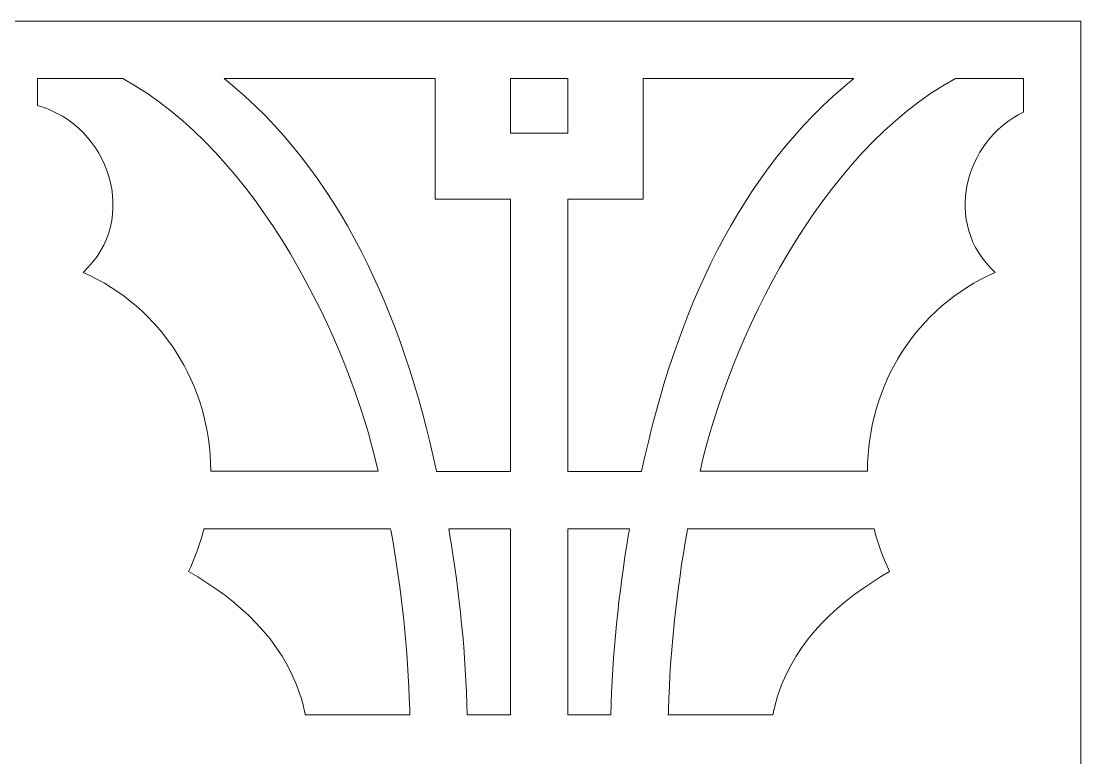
# Model space of a CAD drawing. Header units: centimetres. Extents: x -10 to 9.9, y -5 to 13.4.
# Drawn here: x 6.701 to 9.925, y 11.202 to 13.442 of the extents above; entities that cross this region are included whole.
import ezdxf

# ---------------------------------------------------------------- set-up
doc = ezdxf.new("R2010")
doc.units = ezdxf.units.CM
doc.header["$MEASUREMENT"] = 0
doc.layers.add('layer 1', color=7, linetype='Continuous')

msp = doc.modelspace()

# ---------------------------------------------------------------- linework, layer by layer
at = {"layer": 'layer 1', "color": 242, "lineweight": 9}
for points, knots in [([(0.17453, 13.44236), (0.17453, 13.44236), (0.34885, 13.44236), (0.34885, 13.44236), (0.34885, 13.44236), (0.34885, 13.44236), (9.75098, 13.44236), (9.75098, 13.44236), (9.75098, 13.44236), (9.75098, 13.44236), (9.9253, 13.44236), (9.9253, 13.44236), (9.9253, 13.44236), (9.9253, 13.44236), (9.9253, 13.26803), (9.9253, 13.26803), (9.9253, 13.26803), (9.9253, 13.26803), (9.9253, -4.82596), (9.9253, -4.82596), (9.9253, -4.82596), (9.9253, -4.82596), (9.9253, -5.00029), (9.9253, -5.00029), (9.9253, -5.00029), (9.9253, -5.00029), (9.75098, -5.00029), (9.75098, -5.00029), (9.75098, -5.00029), (9.75098, -5.00029), (0.34885, -5.00029), (0.34885, -5.00029), (0.34885, -5.00029), (0.34885, -5.00029), (0.17453, -5.00029), (0.17453, -5.00029), (0.17453, -5.00029), (0.17453, -5.00029), (0.17453, -4.82596), (0.17453, -4.82596), (0.17453, -4.82596), (0.17453, -4.82596), (0.17453, 13.26803), (0.17453, 13.26803), (0.17453, 13.26803), (0.17453, 13.26803), (0.17453, 13.44236), (0.17453, 13.44236)], [0, 0, 0, 0, 0.0769231, 0.0769231, 0.0769231, 0.0769231, 0.1538462, 0.1538462, 0.1538462, 0.1538462, 0.2307692, 0.2307692, 0.2307692, 0.2307692, 0.3076923, 0.3076923, 0.3076923, 0.3076923, 0.3846154, 0.3846154, 0.3846154, 0.3846154, 0.4615385, 0.4615385, 0.4615385, 0.4615385, 0.5384615, 0.5384615, 0.5384615, 0.5384615, 0.6153846, 0.6153846, 0.6153846, 0.6153846, 0.6923077, 0.6923077, 0.6923077, 0.6923077, 0.7692308, 0.7692308, 0.7692308, 0.7692308, 0.8461538, 0.8461538, 0.8461538, 0.8461538, 1, 1, 1, 1]), ([(7.01019, 13.26803), (7.01019, 13.26803), (6.75089, 13.26803), (6.75089, 13.26803), (6.75089, 13.26803), (6.75089, 13.26803), (6.75089, 13.18575), (6.75089, 13.18575), (6.75089, 13.18575), (6.97008, 13.12538), (7.06492, 12.83897), (6.88967, 12.67842), (6.88967, 12.67842), (6.88967, 12.67842), (6.88969, 12.67841), (6.88969, 12.67841), (6.88969, 12.67841), (7.12968, 12.57189), (7.27643, 12.33791), (7.27819, 12.07398), (7.27819, 12.07398), (7.27819, 12.07398), (7.78714, 12.07398), (7.78714, 12.07398), (7.78714, 12.07398), (7.70031, 12.46698), (7.42103, 13.04476), (7.01019, 13.26803)], [0, 0, 0, 0, 0.125, 0.125, 0.125, 0.125, 0.25, 0.25, 0.25, 0.25, 0.375, 0.375, 0.375, 0.375, 0.5, 0.5, 0.5, 0.5, 0.625, 0.625, 0.625, 0.625, 0.75, 0.75, 0.75, 0.75, 1, 1, 1, 1]), ([(7.96041, 13.26803), (7.96041, 13.26803), (7.31917, 13.26803), (7.31917, 13.26803), (7.31917, 13.26803), (7.66943, 12.9848), (7.86203, 12.55309), (7.965, 12.07398), (7.965, 12.07398), (7.965, 12.07398), (7.96513, 12.07345), (7.96513, 12.07345), (7.96513, 12.07345), (7.96513, 12.07345), (7.96515, 12.07345), (7.96515, 12.07345), (7.96515, 12.07345), (7.96515, 12.07345), (7.96525, 12.07293), (7.96525, 12.07293), (7.96525, 12.07293), (7.96525, 12.07293), (7.96527, 12.07293), (7.96527, 12.07293), (7.96527, 12.07293), (7.96527, 12.07293), (7.96541, 12.07241), (7.96541, 12.07241), (7.96541, 12.07241), (7.96541, 12.07241), (7.96543, 12.07241), (7.96543, 12.07241), (7.96543, 12.07241), (7.96543, 12.07241), (8.18964, 12.07241), (8.18964, 12.07241), (8.18964, 12.07241), (8.18964, 12.07241), (8.18964, 12.90118), (8.18964, 12.90118), (8.18964, 12.90118), (8.18964, 12.90118), (7.96967, 12.90118), (7.96967, 12.90118), (7.96967, 12.90118), (7.96967, 12.90118), (7.96041, 12.90118), (7.96041, 12.90118), (7.96041, 12.90118), (7.96041, 12.90118), (7.96041, 13.26803), (7.96041, 13.26803)], [0, 0, 0, 0, 0.0714286, 0.0714286, 0.0714286, 0.0714286, 0.1428571, 0.1428571, 0.1428571, 0.1428571, 0.2142857, 0.2142857, 0.2142857, 0.2142857, 0.2857143, 0.2857143, 0.2857143, 0.2857143, 0.3571429, 0.3571429, 0.3571429, 0.3571429, 0.4285714, 0.4285714, 0.4285714, 0.4285714, 0.5, 0.5, 0.5, 0.5, 0.5714286, 0.5714286, 0.5714286, 0.5714286, 0.6428571, 0.6428571, 0.6428571, 0.6428571, 0.7142857, 0.7142857, 0.7142857, 0.7142857, 0.7857143, 0.7857143, 0.7857143, 0.7857143, 0.8571429, 0.8571429, 0.8571429, 0.8571429, 1, 1, 1, 1]), ([(8.36435, 13.26803), (8.36435, 13.26803), (8.18974, 13.26803), (8.18974, 13.26803), (8.18974, 13.26803), (8.18974, 13.26803), (8.18974, 13.10179), (8.18974, 13.10179), (8.18974, 13.10179), (8.18974, 13.10179), (8.36435, 13.10179), (8.36435, 13.10179), (8.36435, 13.10179), (8.36435, 13.10179), (8.36435, 13.26803), (8.36435, 13.26803)], [0, 0, 0, 0, 0.2, 0.2, 0.2, 0.2, 0.4, 0.4, 0.4, 0.4, 0.6, 0.6, 0.6, 0.6, 1, 1, 1, 1]), ([(9.23481, 13.26803), (9.23481, 13.26803), (8.59366, 13.26803), (8.59366, 13.26803), (8.59366, 13.26803), (8.59366, 13.26803), (8.59366, 12.90118), (8.59366, 12.90118), (8.59366, 12.90118), (8.59366, 12.90118), (8.58442, 12.90118), (8.58442, 12.90118), (8.58442, 12.90118), (8.58442, 12.90118), (8.36444, 12.90118), (8.36444, 12.90118), (8.36444, 12.90118), (8.36444, 12.90118), (8.36444, 12.07241), (8.36444, 12.07241), (8.36444, 12.07241), (8.36444, 12.07241), (8.58866, 12.07241), (8.58866, 12.07241), (8.58866, 12.07241), (8.58866, 12.07241), (8.58868, 12.07241), (8.58868, 12.07241), (8.58868, 12.07241), (8.58868, 12.07241), (8.58882, 12.07293), (8.58882, 12.07293), (8.58882, 12.07293), (8.58882, 12.07293), (8.58884, 12.07293), (8.58884, 12.07293), (8.58884, 12.07293), (8.58884, 12.07293), (8.58893, 12.07345), (8.58893, 12.07345), (8.58893, 12.07345), (8.58893, 12.07345), (8.58895, 12.07345), (8.58895, 12.07345), (8.58895, 12.07345), (8.58895, 12.07345), (8.58909, 12.07398), (8.58909, 12.07398), (8.58909, 12.07398), (8.69206, 12.55309), (8.88457, 12.9848), (9.23481, 13.26803)], [0, 0, 0, 0, 0.0714286, 0.0714286, 0.0714286, 0.0714286, 0.1428571, 0.1428571, 0.1428571, 0.1428571, 0.2142857, 0.2142857, 0.2142857, 0.2142857, 0.2857143, 0.2857143, 0.2857143, 0.2857143, 0.3571429, 0.3571429, 0.3571429, 0.3571429, 0.4285714, 0.4285714, 0.4285714, 0.4285714, 0.5, 0.5, 0.5, 0.5, 0.5714286, 0.5714286, 0.5714286, 0.5714286, 0.6428571, 0.6428571, 0.6428571, 0.6428571, 0.7142857, 0.7142857, 0.7142857, 0.7142857, 0.7857143, 0.7857143, 0.7857143, 0.7857143, 0.8571429, 0.8571429, 0.8571429, 0.8571429, 1, 1, 1, 1]), ([(9.75098, 13.16609), (9.75098, 13.16609), (9.75098, 13.26803), (9.75098, 13.26803), (9.75098, 13.26803), (9.75098, 13.26803), (9.54383, 13.26803), (9.54383, 13.26803), (9.54383, 13.26803), (9.133, 13.04476), (8.85377, 12.46698), (8.76694, 12.07398), (8.76694, 12.07398), (8.76694, 12.07398), (9.2759, 12.07398), (9.2759, 12.07398), (9.2759, 12.07398), (9.27766, 12.33791), (9.42441, 12.57189), (9.66439, 12.67841), (9.66439, 12.67841), (9.66439, 12.67841), (9.66442, 12.67842), (9.66442, 12.67842), (9.66442, 12.67842), (9.5038, 12.82556), (9.57006, 13.07841), (9.75098, 13.16609)], [0, 0, 0, 0, 0.125, 0.125, 0.125, 0.125, 0.25, 0.25, 0.25, 0.25, 0.375, 0.375, 0.375, 0.375, 0.5, 0.5, 0.5, 0.5, 0.625, 0.625, 0.625, 0.625, 0.75, 0.75, 0.75, 0.75, 1, 1, 1, 1]), ([(7.2105, 11.76832), (7.36114, 11.68189), (7.49532, 11.5627), (7.55053, 11.39191), (7.55053, 11.39191), (7.55053, 11.39191), (7.55055, 11.39191), (7.55055, 11.39191), (7.55055, 11.39191), (7.55055, 11.39191), (7.55118, 11.38997), (7.55118, 11.38997), (7.55118, 11.38997), (7.55118, 11.38997), (7.5512, 11.38997), (7.5512, 11.38997), (7.5512, 11.38997), (7.5512, 11.38997), (7.55265, 11.38511), (7.55265, 11.38511), (7.55265, 11.38511), (7.55265, 11.38511), (7.55267, 11.38511), (7.55267, 11.38511), (7.55267, 11.38511), (7.55267, 11.38511), (7.55292, 11.38419), (7.55292, 11.38419), (7.55292, 11.38419), (7.55292, 11.38419), (7.55294, 11.38419), (7.55294, 11.38419), (7.55294, 11.38419), (7.55294, 11.38419), (7.55297, 11.38409), (7.55297, 11.38409), (7.55297, 11.38409), (7.55297, 11.38409), (7.55299, 11.38409), (7.55299, 11.38409), (7.55299, 11.38409), (7.55299, 11.38409), (7.55466, 11.3783), (7.55466, 11.3783), (7.55466, 11.3783), (7.55466, 11.3783), (7.55468, 11.3783), (7.55468, 11.3783), (7.55468, 11.3783), (7.55468, 11.3783), (7.5549, 11.37745), (7.5549, 11.37745), (7.5549, 11.37745), (7.5549, 11.37745), (7.55491, 11.37745), (7.55491, 11.37745), (7.55491, 11.37745), (7.55491, 11.37745), (7.55669, 11.37103), (7.55669, 11.37103), (7.55669, 11.37103), (7.55669, 11.37103), (7.55671, 11.37103), (7.55671, 11.37103), (7.55671, 11.37103), (7.55671, 11.37103), (7.55689, 11.37027), (7.55689, 11.37027), (7.55689, 11.37027), (7.55689, 11.37027), (7.5569, 11.37027), (7.5569, 11.37027), (7.5569, 11.37027), (7.5569, 11.37027), (7.5588, 11.36299), (7.5588, 11.36299), (7.5588, 11.36299), (7.5588, 11.36299), (7.55882, 11.36299), (7.55882, 11.36299), (7.55882, 11.36299), (7.55882, 11.36299), (7.55884, 11.36284), (7.55884, 11.36284), (7.55884, 11.36284), (7.55884, 11.36284), (7.55886, 11.36284), (7.55886, 11.36284), (7.55886, 11.36284), (7.55886, 11.36284), (7.56003, 11.35809), (7.56003, 11.35809), (7.56003, 11.35809), (7.56003, 11.35809), (7.56004, 11.35809), (7.56004, 11.35809), (7.56004, 11.35809), (7.56004, 11.35809), (7.56024, 11.35718), (7.56024, 11.35718), (7.56024, 11.35718), (7.56024, 11.35718), (7.56026, 11.35718), (7.56026, 11.35718), (7.56026, 11.35718), (7.56026, 11.35718), (7.56215, 11.34892), (7.56215, 11.34892), (7.56215, 11.34892), (7.56215, 11.34892), (7.56216, 11.34892), (7.56216, 11.34892), (7.56216, 11.34892), (7.56216, 11.34892), (7.56236, 11.34803), (7.56236, 11.34803), (7.56236, 11.34803), (7.56236, 11.34803), (7.56238, 11.34803), (7.56238, 11.34803), (7.56238, 11.34803), (7.56238, 11.34803), (7.56351, 11.34256), (7.56351, 11.34256), (7.56351, 11.34256), (7.56351, 11.34256), (7.56352, 11.34256), (7.56352, 11.34256), (7.56352, 11.34256), (7.56352, 11.34256), (7.56369, 11.34169), (7.56369, 11.34169), (7.56369, 11.34169), (7.56369, 11.34169), (7.5637, 11.34169), (7.5637, 11.34169), (7.5637, 11.34169), (7.5637, 11.34169), (7.56392, 11.34062), (7.56392, 11.34062), (7.56392, 11.34062), (7.56392, 11.34062), (7.56393, 11.34062), (7.56393, 11.34062), (7.56393, 11.34062), (7.56393, 11.34062), (7.56498, 11.33526), (7.56498, 11.33526), (7.56498, 11.33526), (7.56498, 11.33526), (7.565, 11.33526), (7.565, 11.33526), (7.565, 11.33526), (7.565, 11.33526), (7.56557, 11.33227), (7.56557, 11.33227), (7.56557, 11.33227), (7.56557, 11.33227), (7.56558, 11.33227), (7.56558, 11.33227), (7.56558, 11.33227), (7.56558, 11.33227), (7.5656, 11.33227), (7.5656, 11.33227), (7.5656, 11.33227), (7.5656, 11.33227), (7.88384, 11.33227), (7.88384, 11.33227), (7.88384, 11.33227), (7.88384, 11.33227), (7.88364, 11.33988), (7.88364, 11.33988), (7.88364, 11.33988), (7.88364, 11.33988), (7.88362, 11.33988), (7.88362, 11.33988), (7.88362, 11.33988), (7.88362, 11.33988), (7.88361, 11.33988), (7.88361, 11.33988), (7.88361, 11.33988), (7.88361, 11.33988), (7.88361, 11.3399), (7.88361, 11.3399), (7.88361, 11.3399), (7.88361, 11.3399), (7.88339, 11.34912), (7.88339, 11.34912), (7.88339, 11.34912), (7.88339, 11.34912), (7.88339, 11.34912), (7.88339, 11.34912), (7.88339, 11.34912), (7.88339, 11.34912), (7.88337, 11.34912), (7.88337, 11.34912), (7.88337, 11.34912), (7.88337, 11.34912), (7.88337, 11.34915), (7.88337, 11.34915), (7.88337, 11.34915), (7.8782, 11.5307), (7.85845, 11.71188), (7.82688, 11.88961), (7.82688, 11.88961), (7.82688, 11.88961), (7.82686, 11.88961), (7.82686, 11.88961), (7.82686, 11.88961), (7.82686, 11.88961), (7.82684, 11.88961), (7.82684, 11.88961), (7.82684, 11.88961), (7.82684, 11.88961), (7.82683, 11.88961), (7.82683, 11.88961), (7.82683, 11.88961), (7.82683, 11.88961), (7.82534, 11.89808), (7.82534, 11.89808), (7.82534, 11.89808), (7.82534, 11.89808), (7.82532, 11.89808), (7.82532, 11.89808), (7.82532, 11.89808), (7.82532, 11.89808), (7.82531, 11.89808), (7.82531, 11.89808), (7.82531, 11.89808), (7.82531, 11.89808), (7.8253, 11.89808), (7.8253, 11.89808), (7.8253, 11.89808), (7.8253, 11.89808), (7.25742, 11.89808), (7.25742, 11.89808), (7.25742, 11.89808), (7.25742, 11.89808), (7.2574, 11.89808), (7.2574, 11.89808), (7.2574, 11.89808), (7.2574, 11.89808), (7.25684, 11.89594), (7.25684, 11.89594), (7.25684, 11.89594), (7.25684, 11.89594), (7.25683, 11.89594), (7.25683, 11.89594), (7.25683, 11.89594), (7.25683, 11.89594), (7.25631, 11.8938), (7.25631, 11.8938), (7.25631, 11.8938), (7.25631, 11.8938), (7.25629, 11.8938), (7.25629, 11.8938), (7.25629, 11.8938), (7.25629, 11.8938), (7.25575, 11.89167), (7.25575, 11.89167), (7.25575, 11.89167), (7.25575, 11.89167), (7.25573, 11.89167), (7.25573, 11.89167), (7.25573, 11.89167), (7.25573, 11.89167), (7.25523, 11.88958), (7.25523, 11.88958), (7.25523, 11.88958), (7.25523, 11.88958), (7.25519, 11.88958), (7.25519, 11.88958), (7.25519, 11.88958), (7.2444, 11.84802), (7.22913, 11.80713), (7.2105, 11.76832)], [0, 0, 0, 0, 0.0142857, 0.0142857, 0.0142857, 0.0142857, 0.0285714, 0.0285714, 0.0285714, 0.0285714, 0.0428571, 0.0428571, 0.0428571, 0.0428571, 0.0571429, 0.0571429, 0.0571429, 0.0571429, 0.0714286, 0.0714286, 0.0714286, 0.0714286, 0.0857143, 0.0857143, 0.0857143, 0.0857143, 0.1, 0.1, 0.1, 0.1, 0.1142857, 0.1142857, 0.1142857, 0.1142857, 0.1285714, 0.1285714, 0.1285714, 0.1285714, 0.1428571, 0.1428571, 0.1428571, 0.1428571, 0.1571429, 0.1571429, 0.1571429, 0.1571429, 0.1714286, 0.1714286, 0.1714286, 0.1714286, 0.1857143, 0.1857143, 0.1857143, 0.1857143, 0.2, 0.2, 0.2, 0.2, 0.2142857, 0.2142857, 0.2142857, 0.2142857, 0.2285714, 0.2285714, 0.2285714, 0.2285714, 0.2428571, 0.2428571, 0.2428571, 0.2428571, 0.2571429, 0.2571429, 0.2571429, 0.2571429, 0.2714286, 0.2714286, 0.2714286, 0.2714286, 0.2857143, 0.2857143, 0.2857143, 0.2857143, 0.3, 0.3, 0.3, 0.3, 0.3142857, 0.3142857, 0.3142857, 0.3142857, 0.3285714, 0.3285714, 0.3285714, 0.3285714, 0.3428571, 0.3428571, 0.3428571, 0.3428571, 0.3571429, 0.3571429, 0.3571429, 0.3571429, 0.3714286, 0.3714286, 0.3714286, 0.3714286, 0.3857143, 0.3857143, 0.3857143, 0.3857143, 0.4, 0.4, 0.4, 0.4, 0.4142857, 0.4142857, 0.4142857, 0.4142857, 0.4285714, 0.4285714, 0.4285714, 0.4285714, 0.4428571, 0.4428571, 0.4428571, 0.4428571, 0.4571429, 0.4571429, 0.4571429, 0.4571429, 0.4714286, 0.4714286, 0.4714286, 0.4714286, 0.4857143, 0.4857143, 0.4857143, 0.4857143, 0.5, 0.5, 0.5, 0.5, 0.5142857, 0.5142857, 0.5142857, 0.5142857, 0.5285714, 0.5285714, 0.5285714, 0.5285714, 0.5428571, 0.5428571, 0.5428571, 0.5428571, 0.5571429, 0.5571429, 0.5571429, 0.5571429, 0.5714286, 0.5714286, 0.5714286, 0.5714286, 0.5857143, 0.5857143, 0.5857143, 0.5857143, 0.6, 0.6, 0.6, 0.6, 0.6142857, 0.6142857, 0.6142857, 0.6142857, 0.6285714, 0.6285714, 0.6285714, 0.6285714, 0.6428571, 0.6428571, 0.6428571, 0.6428571, 0.6571429, 0.6571429, 0.6571429, 0.6571429, 0.6714286, 0.6714286, 0.6714286, 0.6714286, 0.6857143, 0.6857143, 0.6857143, 0.6857143, 0.7, 0.7, 0.7, 0.7, 0.7142857, 0.7142857, 0.7142857, 0.7142857, 0.7285714, 0.7285714, 0.7285714, 0.7285714, 0.7428571, 0.7428571, 0.7428571, 0.7428571, 0.7571429, 0.7571429, 0.7571429, 0.7571429, 0.7714286, 0.7714286, 0.7714286, 0.7714286, 0.7857143, 0.7857143, 0.7857143, 0.7857143, 0.8, 0.8, 0.8, 0.8, 0.8142857, 0.8142857, 0.8142857, 0.8142857, 0.8285714, 0.8285714, 0.8285714, 0.8285714, 0.8428571, 0.8428571, 0.8428571, 0.8428571, 0.8571429, 0.8571429, 0.8571429, 0.8571429, 0.8714286, 0.8714286, 0.8714286, 0.8714286, 0.8857143, 0.8857143, 0.8857143, 0.8857143, 0.9, 0.9, 0.9, 0.9, 0.9142857, 0.9142857, 0.9142857, 0.9142857, 0.9285714, 0.9285714, 0.9285714, 0.9285714, 0.9428571, 0.9428571, 0.9428571, 0.9428571, 0.9571429, 0.9571429, 0.9571429, 0.9571429, 0.9714286, 0.9714286, 0.9714286, 0.9714286, 1, 1, 1, 1]), ([(8.0587, 11.33227), (8.0587, 11.33227), (8.05872, 11.33227), (8.05872, 11.33227), (8.05872, 11.33227), (8.05872, 11.33227), (8.18964, 11.33227), (8.18964, 11.33227), (8.18964, 11.33227), (8.18964, 11.33227), (8.18964, 11.3479), (8.18964, 11.3479), (8.18964, 11.3479), (8.18964, 11.3479), (8.18964, 11.3738), (8.18964, 11.3738), (8.18964, 11.3738), (8.18964, 11.3738), (8.18964, 11.39968), (8.18964, 11.39968), (8.18964, 11.39968), (8.18964, 11.39968), (8.18964, 11.42558), (8.18964, 11.42558), (8.18964, 11.42558), (8.18964, 11.42558), (8.18964, 11.45146), (8.18964, 11.45146), (8.18964, 11.45146), (8.18964, 11.45146), (8.18964, 11.47736), (8.18964, 11.47736), (8.18964, 11.47736), (8.18964, 11.47736), (8.18964, 11.50323), (8.18964, 11.50323), (8.18964, 11.50323), (8.18964, 11.50323), (8.18964, 11.52912), (8.18964, 11.52912), (8.18964, 11.52912), (8.18964, 11.52912), (8.18964, 11.55501), (8.18964, 11.55501), (8.18964, 11.55501), (8.18964, 11.55501), (8.18964, 11.5809), (8.18964, 11.5809), (8.18964, 11.5809), (8.18964, 11.5809), (8.18964, 11.60679), (8.18964, 11.60679), (8.18964, 11.60679), (8.18964, 11.60679), (8.18964, 11.63267), (8.18964, 11.63267), (8.18964, 11.63267), (8.18964, 11.63267), (8.18964, 11.65856), (8.18964, 11.65856), (8.18964, 11.65856), (8.18964, 11.65856), (8.18964, 11.68445), (8.18964, 11.68445), (8.18964, 11.68445), (8.18964, 11.68445), (8.18964, 11.71032), (8.18964, 11.71032), (8.18964, 11.71032), (8.18964, 11.71032), (8.18964, 11.73623), (8.18964, 11.73623), (8.18964, 11.73623), (8.18964, 11.73623), (8.18964, 11.7621), (8.18964, 11.7621), (8.18964, 11.7621), (8.18964, 11.7621), (8.18964, 11.788), (8.18964, 11.788), (8.18964, 11.788), (8.18964, 11.788), (8.18964, 11.81388), (8.18964, 11.81388), (8.18964, 11.81388), (8.18964, 11.81388), (8.18964, 11.83976), (8.18964, 11.83976), (8.18964, 11.83976), (8.18964, 11.83976), (8.18964, 11.86566), (8.18964, 11.86566), (8.18964, 11.86566), (8.18964, 11.86566), (8.18964, 11.89154), (8.18964, 11.89154), (8.18964, 11.89154), (8.18964, 11.89154), (8.18964, 11.89808), (8.18964, 11.89808), (8.18964, 11.89808), (8.18964, 11.89808), (8.00215, 11.89808), (8.00215, 11.89808), (8.00215, 11.89808), (8.00215, 11.89808), (8.00332, 11.89118), (8.00332, 11.89118), (8.00332, 11.89118), (8.00332, 11.89118), (8.00333, 11.89118), (8.00333, 11.89118), (8.00333, 11.89118), (8.00333, 11.89118), (8.00334, 11.89118), (8.00334, 11.89118), (8.00334, 11.89118), (8.00334, 11.89118), (8.00336, 11.89118), (8.00336, 11.89118), (8.00336, 11.89118), (8.00336, 11.89118), (8.00483, 11.88268), (8.00483, 11.88268), (8.00483, 11.88268), (8.00483, 11.88268), (8.00485, 11.88268), (8.00485, 11.88268), (8.00485, 11.88268), (8.00485, 11.88268), (8.00487, 11.88268), (8.00487, 11.88268), (8.00487, 11.88268), (8.00487, 11.88268), (8.00488, 11.88268), (8.00488, 11.88268), (8.00488, 11.88268), (8.03506, 11.70083), (8.05417, 11.51644), (8.0587, 11.33227)], [0, 0, 0, 0, 0.0277778, 0.0277778, 0.0277778, 0.0277778, 0.0555556, 0.0555556, 0.0555556, 0.0555556, 0.0833333, 0.0833333, 0.0833333, 0.0833333, 0.1111111, 0.1111111, 0.1111111, 0.1111111, 0.1388889, 0.1388889, 0.1388889, 0.1388889, 0.1666667, 0.1666667, 0.1666667, 0.1666667, 0.1944444, 0.1944444, 0.1944444, 0.1944444, 0.2222222, 0.2222222, 0.2222222, 0.2222222, 0.25, 0.25, 0.25, 0.25, 0.2777778, 0.2777778, 0.2777778, 0.2777778, 0.3055556, 0.3055556, 0.3055556, 0.3055556, 0.3333333, 0.3333333, 0.3333333, 0.3333333, 0.3611111, 0.3611111, 0.3611111, 0.3611111, 0.3888889, 0.3888889, 0.3888889, 0.3888889, 0.4166667, 0.4166667, 0.4166667, 0.4166667, 0.4444444, 0.4444444, 0.4444444, 0.4444444, 0.4722222, 0.4722222, 0.4722222, 0.4722222, 0.5, 0.5, 0.5, 0.5, 0.5277778, 0.5277778, 0.5277778, 0.5277778, 0.5555556, 0.5555556, 0.5555556, 0.5555556, 0.5833333, 0.5833333, 0.5833333, 0.5833333, 0.6111111, 0.6111111, 0.6111111, 0.6111111, 0.6388889, 0.6388889, 0.6388889, 0.6388889, 0.6666667, 0.6666667, 0.6666667, 0.6666667, 0.6944444, 0.6944444, 0.6944444, 0.6944444, 0.7222222, 0.7222222, 0.7222222, 0.7222222, 0.75, 0.75, 0.75, 0.75, 0.7777778, 0.7777778, 0.7777778, 0.7777778, 0.8055556, 0.8055556, 0.8055556, 0.8055556, 0.8333333, 0.8333333, 0.8333333, 0.8333333, 0.8611111, 0.8611111, 0.8611111, 0.8611111, 0.8888889, 0.8888889, 0.8888889, 0.8888889, 0.9166667, 0.9166667, 0.9166667, 0.9166667, 0.9444444, 0.9444444, 0.9444444, 0.9444444, 1, 1, 1, 1]), ([(8.36444, 11.33227), (8.36444, 11.33227), (8.36444, 11.3479), (8.36444, 11.3479), (8.36444, 11.3479), (8.36444, 11.3479), (8.36444, 11.3738), (8.36444, 11.3738), (8.36444, 11.3738), (8.36444, 11.3738), (8.36444, 11.39968), (8.36444, 11.39968), (8.36444, 11.39968), (8.36444, 11.39968), (8.36444, 11.42558), (8.36444, 11.42558), (8.36444, 11.42558), (8.36444, 11.42558), (8.36444, 11.45146), (8.36444, 11.45146), (8.36444, 11.45146), (8.36444, 11.45146), (8.36444, 11.47736), (8.36444, 11.47736), (8.36444, 11.47736), (8.36444, 11.47736), (8.36444, 11.50323), (8.36444, 11.50323), (8.36444, 11.50323), (8.36444, 11.50323), (8.36444, 11.52912), (8.36444, 11.52912), (8.36444, 11.52912), (8.36444, 11.52912), (8.36444, 11.55501), (8.36444, 11.55501), (8.36444, 11.55501), (8.36444, 11.55501), (8.36444, 11.5809), (8.36444, 11.5809), (8.36444, 11.5809), (8.36444, 11.5809), (8.36444, 11.60679), (8.36444, 11.60679), (8.36444, 11.60679), (8.36444, 11.60679), (8.36444, 11.63267), (8.36444, 11.63267), (8.36444, 11.63267), (8.36444, 11.63267), (8.36444, 11.65856), (8.36444, 11.65856), (8.36444, 11.65856), (8.36444, 11.65856), (8.36444, 11.68445), (8.36444, 11.68445), (8.36444, 11.68445), (8.36444, 11.68445), (8.36444, 11.71032), (8.36444, 11.71032), (8.36444, 11.71032), (8.36444, 11.71032), (8.36444, 11.73623), (8.36444, 11.73623), (8.36444, 11.73623), (8.36444, 11.73623), (8.36444, 11.7621), (8.36444, 11.7621), (8.36444, 11.7621), (8.36444, 11.7621), (8.36444, 11.788), (8.36444, 11.788), (8.36444, 11.788), (8.36444, 11.788), (8.36444, 11.81388), (8.36444, 11.81388), (8.36444, 11.81388), (8.36444, 11.81388), (8.36444, 11.83976), (8.36444, 11.83976), (8.36444, 11.83976), (8.36444, 11.83976), (8.36444, 11.86566), (8.36444, 11.86566), (8.36444, 11.86566), (8.36444, 11.86566), (8.36444, 11.89154), (8.36444, 11.89154), (8.36444, 11.89154), (8.36444, 11.89154), (8.36444, 11.89808), (8.36444, 11.89808), (8.36444, 11.89808), (8.36444, 11.89808), (8.55194, 11.89808), (8.55194, 11.89808), (8.55194, 11.89808), (8.55194, 11.89808), (8.55077, 11.89118), (8.55077, 11.89118), (8.55077, 11.89118), (8.55077, 11.89118), (8.55075, 11.89118), (8.55075, 11.89118), (8.55075, 11.89118), (8.55075, 11.89118), (8.55073, 11.89118), (8.55073, 11.89118), (8.55073, 11.89118), (8.55073, 11.89118), (8.55072, 11.89118), (8.55072, 11.89118), (8.55072, 11.89118), (8.55072, 11.89118), (8.54925, 11.88268), (8.54925, 11.88268), (8.54925, 11.88268), (8.54925, 11.88268), (8.54923, 11.88268), (8.54923, 11.88268), (8.54923, 11.88268), (8.54923, 11.88268), (8.54922, 11.88268), (8.54922, 11.88268), (8.54922, 11.88268), (8.54922, 11.88268), (8.5492, 11.88268), (8.5492, 11.88268), (8.5492, 11.88268), (8.51903, 11.70083), (8.49992, 11.51644), (8.49538, 11.33227), (8.49538, 11.33227), (8.49538, 11.33227), (8.49537, 11.33227), (8.49537, 11.33227), (8.49537, 11.33227), (8.49537, 11.33227), (8.36444, 11.33227), (8.36444, 11.33227)], [0, 0, 0, 0, 0.0277778, 0.0277778, 0.0277778, 0.0277778, 0.0555556, 0.0555556, 0.0555556, 0.0555556, 0.0833333, 0.0833333, 0.0833333, 0.0833333, 0.1111111, 0.1111111, 0.1111111, 0.1111111, 0.1388889, 0.1388889, 0.1388889, 0.1388889, 0.1666667, 0.1666667, 0.1666667, 0.1666667, 0.1944444, 0.1944444, 0.1944444, 0.1944444, 0.2222222, 0.2222222, 0.2222222, 0.2222222, 0.25, 0.25, 0.25, 0.25, 0.2777778, 0.2777778, 0.2777778, 0.2777778, 0.3055556, 0.3055556, 0.3055556, 0.3055556, 0.3333333, 0.3333333, 0.3333333, 0.3333333, 0.3611111, 0.3611111, 0.3611111, 0.3611111, 0.3888889, 0.3888889, 0.3888889, 0.3888889, 0.4166667, 0.4166667, 0.4166667, 0.4166667, 0.4444444, 0.4444444, 0.4444444, 0.4444444, 0.4722222, 0.4722222, 0.4722222, 0.4722222, 0.5, 0.5, 0.5, 0.5, 0.5277778, 0.5277778, 0.5277778, 0.5277778, 0.5555556, 0.5555556, 0.5555556, 0.5555556, 0.5833333, 0.5833333, 0.5833333, 0.5833333, 0.6111111, 0.6111111, 0.6111111, 0.6111111, 0.6388889, 0.6388889, 0.6388889, 0.6388889, 0.6666667, 0.6666667, 0.6666667, 0.6666667, 0.6944444, 0.6944444, 0.6944444, 0.6944444, 0.7222222, 0.7222222, 0.7222222, 0.7222222, 0.75, 0.75, 0.75, 0.75, 0.7777778, 0.7777778, 0.7777778, 0.7777778, 0.8055556, 0.8055556, 0.8055556, 0.8055556, 0.8333333, 0.8333333, 0.8333333, 0.8333333, 0.8611111, 0.8611111, 0.8611111, 0.8611111, 0.8888889, 0.8888889, 0.8888889, 0.8888889, 0.9166667, 0.9166667, 0.9166667, 0.9166667, 0.9444444, 0.9444444, 0.9444444, 0.9444444, 1, 1, 1, 1]), ([(9.34358, 11.76832), (9.19294, 11.68189), (9.05876, 11.5627), (9.00356, 11.39191), (9.00356, 11.39191), (9.00356, 11.39191), (9.00354, 11.39191), (9.00354, 11.39191), (9.00354, 11.39191), (9.00354, 11.39191), (9.00291, 11.38997), (9.00291, 11.38997), (9.00291, 11.38997), (9.00291, 11.38997), (9.00289, 11.38997), (9.00289, 11.38997), (9.00289, 11.38997), (9.00289, 11.38997), (9.00144, 11.38511), (9.00144, 11.38511), (9.00144, 11.38511), (9.00144, 11.38511), (9.00142, 11.38511), (9.00142, 11.38511), (9.00142, 11.38511), (9.00142, 11.38511), (9.00116, 11.38419), (9.00116, 11.38419), (9.00116, 11.38419), (9.00116, 11.38419), (9.00113, 11.38419), (9.00113, 11.38419), (9.00113, 11.38419), (9.00113, 11.38419), (9.00112, 11.38409), (9.00112, 11.38409), (9.00112, 11.38409), (9.00112, 11.38409), (9.0011, 11.38409), (9.0011, 11.38409), (9.0011, 11.38409), (9.0011, 11.38409), (8.99943, 11.3783), (8.99943, 11.3783), (8.99943, 11.3783), (8.99943, 11.3783), (8.99941, 11.3783), (8.99941, 11.3783), (8.99941, 11.3783), (8.99941, 11.3783), (8.99918, 11.37745), (8.99918, 11.37745), (8.99918, 11.37745), (8.99918, 11.37745), (8.99918, 11.37745), (8.99918, 11.37745), (8.99918, 11.37745), (8.99918, 11.37745), (8.99739, 11.37103), (8.99739, 11.37103), (8.99739, 11.37103), (8.99739, 11.37103), (8.99737, 11.37103), (8.99737, 11.37103), (8.99737, 11.37103), (8.99737, 11.37103), (8.99719, 11.37027), (8.99719, 11.37027), (8.99719, 11.37027), (8.99719, 11.37027), (8.99718, 11.37027), (8.99718, 11.37027), (8.99718, 11.37027), (8.99718, 11.37027), (8.99529, 11.36299), (8.99529, 11.36299), (8.99529, 11.36299), (8.99529, 11.36299), (8.99527, 11.36299), (8.99527, 11.36299), (8.99527, 11.36299), (8.99527, 11.36299), (8.99524, 11.36284), (8.99524, 11.36284), (8.99524, 11.36284), (8.99524, 11.36284), (8.99522, 11.36284), (8.99522, 11.36284), (8.99522, 11.36284), (8.99522, 11.36284), (8.99405, 11.35809), (8.99405, 11.35809), (8.99405, 11.35809), (8.99405, 11.35809), (8.99404, 11.35809), (8.99404, 11.35809), (8.99404, 11.35809), (8.99404, 11.35809), (8.99385, 11.35718), (8.99385, 11.35718), (8.99385, 11.35718), (8.99385, 11.35718), (8.99383, 11.35718), (8.99383, 11.35718), (8.99383, 11.35718), (8.99383, 11.35718), (8.99193, 11.34892), (8.99193, 11.34892), (8.99193, 11.34892), (8.99193, 11.34892), (8.99192, 11.34892), (8.99192, 11.34892), (8.99192, 11.34892), (8.99192, 11.34892), (8.99173, 11.34803), (8.99173, 11.34803), (8.99173, 11.34803), (8.99173, 11.34803), (8.99171, 11.34803), (8.99171, 11.34803), (8.99171, 11.34803), (8.99171, 11.34803), (8.99058, 11.34256), (8.99058, 11.34256), (8.99058, 11.34256), (8.99058, 11.34256), (8.99056, 11.34256), (8.99056, 11.34256), (8.99056, 11.34256), (8.99056, 11.34256), (8.9904, 11.34169), (8.9904, 11.34169), (8.9904, 11.34169), (8.9904, 11.34169), (8.99039, 11.34169), (8.99039, 11.34169), (8.99039, 11.34169), (8.99039, 11.34169), (8.99017, 11.34062), (8.99017, 11.34062), (8.99017, 11.34062), (8.99017, 11.34062), (8.99016, 11.34062), (8.99016, 11.34062), (8.99016, 11.34062), (8.99016, 11.34062), (8.9891, 11.33526), (8.9891, 11.33526), (8.9891, 11.33526), (8.9891, 11.33526), (8.98909, 11.33526), (8.98909, 11.33526), (8.98909, 11.33526), (8.98909, 11.33526), (8.98852, 11.33227), (8.98852, 11.33227), (8.98852, 11.33227), (8.98852, 11.33227), (8.9885, 11.33227), (8.9885, 11.33227), (8.9885, 11.33227), (8.9885, 11.33227), (8.98849, 11.33227), (8.98849, 11.33227), (8.98849, 11.33227), (8.98849, 11.33227), (8.67025, 11.33227), (8.67025, 11.33227), (8.67025, 11.33227), (8.67025, 11.33227), (8.67045, 11.33988), (8.67045, 11.33988), (8.67045, 11.33988), (8.67045, 11.33988), (8.67047, 11.33988), (8.67047, 11.33988), (8.67047, 11.33988), (8.67047, 11.33988), (8.67048, 11.33988), (8.67048, 11.33988), (8.67048, 11.33988), (8.67048, 11.33988), (8.67048, 11.3399), (8.67048, 11.3399), (8.67048, 11.3399), (8.67048, 11.3399), (8.67069, 11.34912), (8.67069, 11.34912), (8.67069, 11.34912), (8.67069, 11.34912), (8.6707, 11.34912), (8.6707, 11.34912), (8.6707, 11.34912), (8.6707, 11.34912), (8.67072, 11.34912), (8.67072, 11.34912), (8.67072, 11.34912), (8.67072, 11.34912), (8.67072, 11.34915), (8.67072, 11.34915), (8.67072, 11.34915), (8.67589, 11.5307), (8.69563, 11.71188), (8.72721, 11.88961), (8.72721, 11.88961), (8.72721, 11.88961), (8.72722, 11.88961), (8.72722, 11.88961), (8.72722, 11.88961), (8.72722, 11.88961), (8.72724, 11.88961), (8.72724, 11.88961), (8.72724, 11.88961), (8.72724, 11.88961), (8.72725, 11.88961), (8.72725, 11.88961), (8.72725, 11.88961), (8.72725, 11.88961), (8.72873, 11.89808), (8.72873, 11.89808), (8.72873, 11.89808), (8.72873, 11.89808), (8.72876, 11.89808), (8.72876, 11.89808), (8.72876, 11.89808), (8.72876, 11.89808), (8.72878, 11.89808), (8.72878, 11.89808), (8.72878, 11.89808), (8.72878, 11.89808), (8.72879, 11.89808), (8.72879, 11.89808), (8.72879, 11.89808), (8.72879, 11.89808), (9.29667, 11.89808), (9.29667, 11.89808), (9.29667, 11.89808), (9.29667, 11.89808), (9.29669, 11.89808), (9.29669, 11.89808), (9.29669, 11.89808), (9.29669, 11.89808), (9.29724, 11.89594), (9.29724, 11.89594), (9.29724, 11.89594), (9.29724, 11.89594), (9.29726, 11.89594), (9.29726, 11.89594), (9.29726, 11.89594), (9.29726, 11.89594), (9.29777, 11.8938), (9.29777, 11.8938), (9.29777, 11.8938), (9.29777, 11.8938), (9.29779, 11.8938), (9.29779, 11.8938), (9.29779, 11.8938), (9.29779, 11.8938), (9.29834, 11.89167), (9.29834, 11.89167), (9.29834, 11.89167), (9.29834, 11.89167), (9.29836, 11.89167), (9.29836, 11.89167), (9.29836, 11.89167), (9.29836, 11.89167), (9.29886, 11.88958), (9.29886, 11.88958), (9.29886, 11.88958), (9.29886, 11.88958), (9.2989, 11.88958), (9.2989, 11.88958), (9.2989, 11.88958), (9.30968, 11.84802), (9.32495, 11.80713), (9.34358, 11.76832)], [0, 0, 0, 0, 0.0142857, 0.0142857, 0.0142857, 0.0142857, 0.0285714, 0.0285714, 0.0285714, 0.0285714, 0.0428571, 0.0428571, 0.0428571, 0.0428571, 0.0571429, 0.0571429, 0.0571429, 0.0571429, 0.0714286, 0.0714286, 0.0714286, 0.0714286, 0.0857143, 0.0857143, 0.0857143, 0.0857143, 0.1, 0.1, 0.1, 0.1, 0.1142857, 0.1142857, 0.1142857, 0.1142857, 0.1285714, 0.1285714, 0.1285714, 0.1285714, 0.1428571, 0.1428571, 0.1428571, 0.1428571, 0.1571429, 0.1571429, 0.1571429, 0.1571429, 0.1714286, 0.1714286, 0.1714286, 0.1714286, 0.1857143, 0.1857143, 0.1857143, 0.1857143, 0.2, 0.2, 0.2, 0.2, 0.2142857, 0.2142857, 0.2142857, 0.2142857, 0.2285714, 0.2285714, 0.2285714, 0.2285714, 0.2428571, 0.2428571, 0.2428571, 0.2428571, 0.2571429, 0.2571429, 0.2571429, 0.2571429, 0.2714286, 0.2714286, 0.2714286, 0.2714286, 0.2857143, 0.2857143, 0.2857143, 0.2857143, 0.3, 0.3, 0.3, 0.3, 0.3142857, 0.3142857, 0.3142857, 0.3142857, 0.3285714, 0.3285714, 0.3285714, 0.3285714, 0.3428571, 0.3428571, 0.3428571, 0.3428571, 0.3571429, 0.3571429, 0.3571429, 0.3571429, 0.3714286, 0.3714286, 0.3714286, 0.3714286, 0.3857143, 0.3857143, 0.3857143, 0.3857143, 0.4, 0.4, 0.4, 0.4, 0.4142857, 0.4142857, 0.4142857, 0.4142857, 0.4285714, 0.4285714, 0.4285714, 0.4285714, 0.4428571, 0.4428571, 0.4428571, 0.4428571, 0.4571429, 0.4571429, 0.4571429, 0.4571429, 0.4714286, 0.4714286, 0.4714286, 0.4714286, 0.4857143, 0.4857143, 0.4857143, 0.4857143, 0.5, 0.5, 0.5, 0.5, 0.5142857, 0.5142857, 0.5142857, 0.5142857, 0.5285714, 0.5285714, 0.5285714, 0.5285714, 0.5428571, 0.5428571, 0.5428571, 0.5428571, 0.5571429, 0.5571429, 0.5571429, 0.5571429, 0.5714286, 0.5714286, 0.5714286, 0.5714286, 0.5857143, 0.5857143, 0.5857143, 0.5857143, 0.6, 0.6, 0.6, 0.6, 0.6142857, 0.6142857, 0.6142857, 0.6142857, 0.6285714, 0.6285714, 0.6285714, 0.6285714, 0.6428571, 0.6428571, 0.6428571, 0.6428571, 0.6571429, 0.6571429, 0.6571429, 0.6571429, 0.6714286, 0.6714286, 0.6714286, 0.6714286, 0.6857143, 0.6857143, 0.6857143, 0.6857143, 0.7, 0.7, 0.7, 0.7, 0.7142857, 0.7142857, 0.7142857, 0.7142857, 0.7285714, 0.7285714, 0.7285714, 0.7285714, 0.7428571, 0.7428571, 0.7428571, 0.7428571, 0.7571429, 0.7571429, 0.7571429, 0.7571429, 0.7714286, 0.7714286, 0.7714286, 0.7714286, 0.7857143, 0.7857143, 0.7857143, 0.7857143, 0.8, 0.8, 0.8, 0.8, 0.8142857, 0.8142857, 0.8142857, 0.8142857, 0.8285714, 0.8285714, 0.8285714, 0.8285714, 0.8428571, 0.8428571, 0.8428571, 0.8428571, 0.8571429, 0.8571429, 0.8571429, 0.8571429, 0.8714286, 0.8714286, 0.8714286, 0.8714286, 0.8857143, 0.8857143, 0.8857143, 0.8857143, 0.9, 0.9, 0.9, 0.9, 0.9142857, 0.9142857, 0.9142857, 0.9142857, 0.9285714, 0.9285714, 0.9285714, 0.9285714, 0.9428571, 0.9428571, 0.9428571, 0.9428571, 0.9571429, 0.9571429, 0.9571429, 0.9571429, 0.9714286, 0.9714286, 0.9714286, 0.9714286, 1, 1, 1, 1])]:
    msp.add_open_spline(points, degree=3, knots=knots, dxfattribs=at)

doc.saveas('drawing.dxf')
